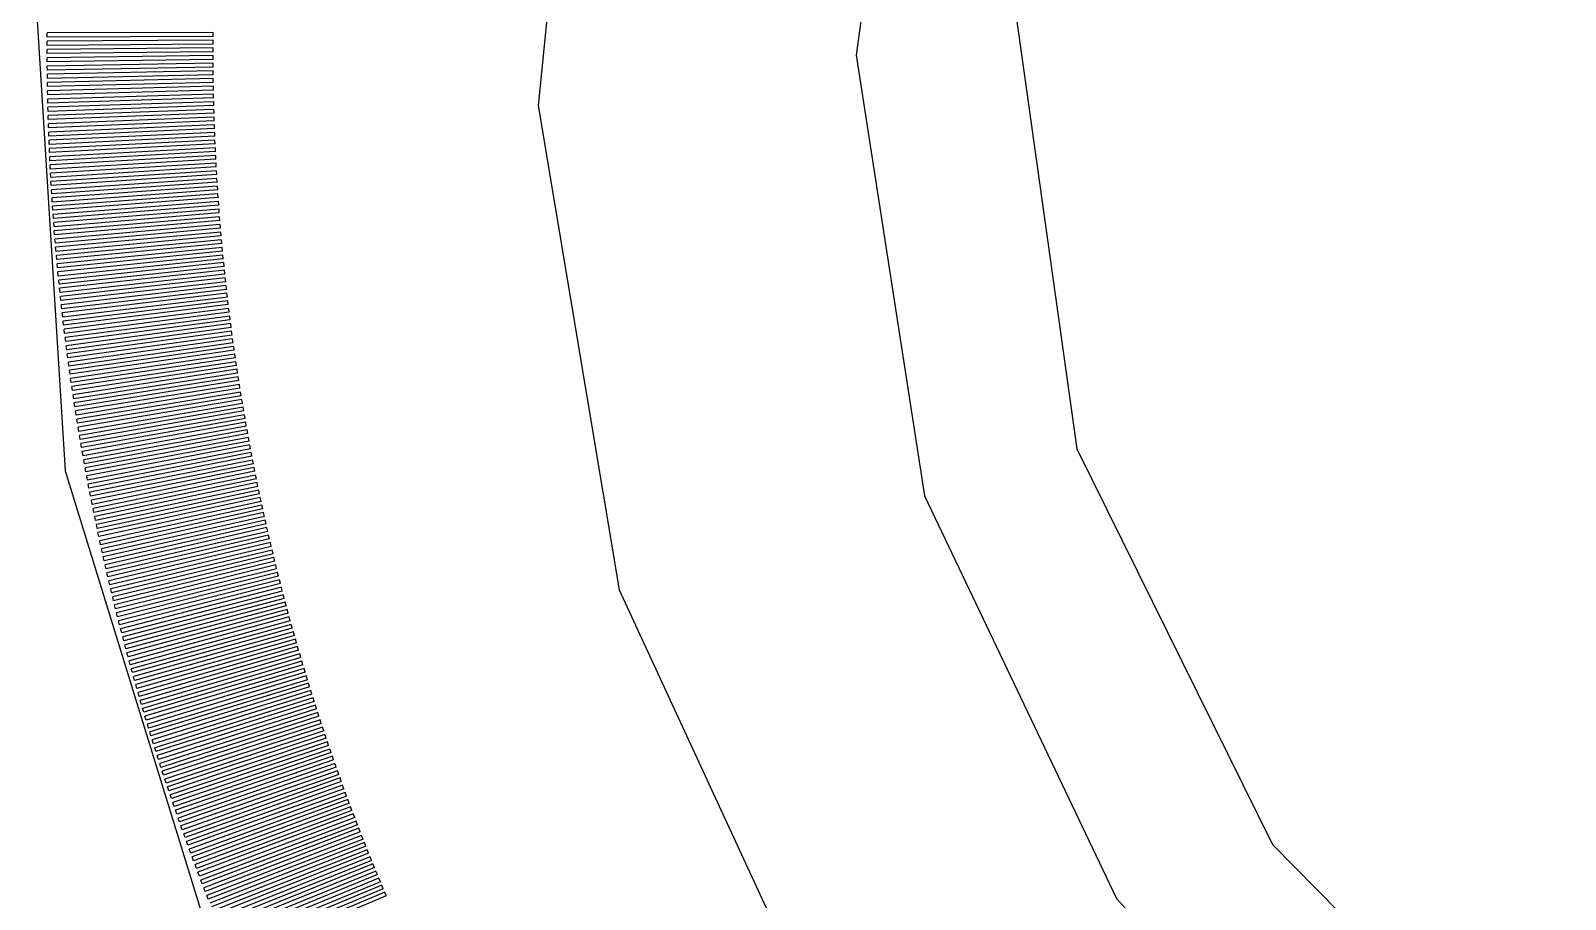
# Model space of a CAD drawing. Header units: millimetres. Extents: x -37.9 to 37.9, y -37.3 to 37.1.
# Drawn here: x -37.89 to -13.86, y -13.67 to -0.07 of the extents above; entities that cross this region are included whole.
import ezdxf

# ---------------------------------------------------------------- set-up
doc = ezdxf.new("R2010")
doc.units = ezdxf.units.MM

msp = doc.modelspace()

# ---------------------------------------------------------------- linework, layer by layer
at = {"color": 7, "linetype": 'Continuous'}
for p, q in [((-37.632, -0.297), (-37.631, -0.232)), ((-35.034, -0.096), (-37.631, -0.103)), ((-37.631, -0.168), (-37.631, -0.103)), ((-35.035, -0.156), (-37.631, -0.168)), ((-35.035, -0.216), (-37.631, -0.232)), ((-35.035, -0.156), (-35.034, -0.096)), ((-35.035, -0.276), (-35.035, -0.216)), ((-35.035, -0.276), (-37.632, -0.297)), ((-35.035, -0.336), (-37.632, -0.361)), ((-37.632, -0.426), (-37.632, -0.361)), ((-35.035, -0.397), (-37.632, -0.426)), ((-35.035, -0.457), (-37.631, -0.491)), ((-35.035, -0.397), (-35.035, -0.336)), ((-35.035, -0.517), (-35.035, -0.457)), ((-37.631, -0.555), (-37.631, -0.491)), ((-35.035, -0.517), (-37.631, -0.555)), ((-35.034, -0.577), (-37.631, -0.62)), ((-37.63, -0.685), (-37.631, -0.62)), ((-35.034, -0.637), (-37.63, -0.685)), ((-35.033, -0.698), (-37.63, -0.749)), ((-35.034, -0.637), (-35.034, -0.577)), ((-35.033, -0.758), (-35.033, -0.698)), ((-37.629, -0.814), (-37.63, -0.749)), ((-35.033, -0.758), (-37.629, -0.814)), ((-35.032, -0.818), (-37.628, -0.878)), ((-37.627, -0.943), (-37.628, -0.878)), ((-35.031, -0.878), (-37.627, -0.943)), ((-35.03, -0.938), (-37.626, -1.008)), ((-35.031, -0.878), (-35.032, -0.818)), ((-35.029, -0.998), (-35.03, -0.938)), ((-37.625, -1.072), (-37.626, -1.008)), ((-35.029, -0.998), (-37.625, -1.072)), ((-35.028, -1.059), (-37.623, -1.137)), ((-37.622, -1.202), (-37.623, -1.137)), ((-35.026, -1.119), (-37.622, -1.202)), ((-35.025, -1.179), (-37.62, -1.266)), ((-35.026, -1.119), (-35.028, -1.059)), ((-35.023, -1.239), (-35.025, -1.179)), ((-37.619, -1.331), (-37.62, -1.266)), ((-35.023, -1.239), (-37.619, -1.331)), ((-35.022, -1.299), (-37.617, -1.395)), ((-37.615, -1.46), (-37.617, -1.395)), ((-35.02, -1.359), (-37.615, -1.46)), ((-35.018, -1.419), (-37.613, -1.525)), ((-35.02, -1.359), (-35.022, -1.299)), ((-35.016, -1.479), (-35.018, -1.419)), ((-37.611, -1.589), (-37.613, -1.525)), ((-35.016, -1.479), (-37.611, -1.589)), ((-35.014, -1.54), (-37.609, -1.654)), ((-37.606, -1.718), (-37.609, -1.654)), ((-35.012, -1.6), (-37.606, -1.718)), ((-35.009, -1.66), (-37.604, -1.783)), ((-35.012, -1.6), (-35.014, -1.54)), ((-35.007, -1.72), (-35.009, -1.66)), ((-37.601, -1.847), (-37.604, -1.783)), ((-35.007, -1.72), (-37.601, -1.847)), ((-35.005, -1.78), (-37.599, -1.912)), ((-37.596, -1.977), (-37.599, -1.912)), ((-35.002, -1.84), (-37.596, -1.977)), ((-34.999, -1.9), (-37.593, -2.041)), ((-35.002, -1.84), (-35.005, -1.78)), ((-34.996, -1.96), (-34.999, -1.9)), ((-37.59, -2.106), (-37.593, -2.041)), ((-34.996, -1.96), (-37.59, -2.106)), ((-34.993, -2.02), (-37.587, -2.17)), ((-34.99, -2.081), (-37.584, -2.235)), ((-34.987, -2.141), (-37.58, -2.299)), ((-34.99, -2.081), (-34.993, -2.02)), ((-34.984, -2.201), (-34.987, -2.141)), ((-37.584, -2.235), (-37.587, -2.17)), ((-37.577, -2.364), (-37.58, -2.299)), ((-34.984, -2.201), (-37.577, -2.364)), ((-34.981, -2.261), (-37.573, -2.428)), ((-34.977, -2.321), (-37.569, -2.493)), ((-34.974, -2.381), (-37.565, -2.557)), ((-34.977, -2.321), (-34.981, -2.261)), ((-34.97, -2.441), (-34.974, -2.381)), ((-37.569, -2.493), (-37.573, -2.428)), ((-37.562, -2.622), (-37.565, -2.557)), ((-34.97, -2.441), (-37.562, -2.622)), ((-34.966, -2.501), (-37.557, -2.686)), ((-34.962, -2.561), (-37.553, -2.751)), ((-34.958, -2.621), (-37.549, -2.815)), ((-34.962, -2.561), (-34.966, -2.501)), ((-34.954, -2.681), (-34.958, -2.621)), ((-37.553, -2.751), (-37.557, -2.686)), ((-37.545, -2.88), (-37.549, -2.815)), ((-34.954, -2.681), (-37.545, -2.88)), ((-34.95, -2.741), (-37.54, -2.944)), ((-34.946, -2.801), (-37.535, -3.008)), ((-34.941, -2.861), (-37.531, -3.073)), ((-34.946, -2.801), (-34.95, -2.741)), ((-34.937, -2.921), (-34.941, -2.861)), ((-37.535, -3.008), (-37.54, -2.944)), ((-37.526, -3.137), (-37.531, -3.073)), ((-34.937, -2.921), (-37.526, -3.137)), ((-34.932, -2.981), (-37.521, -3.202)), ((-34.927, -3.041), (-37.516, -3.266)), ((-34.922, -3.101), (-37.511, -3.33)), ((-34.927, -3.041), (-34.932, -2.981)), ((-34.917, -3.161), (-34.922, -3.101)), ((-37.516, -3.266), (-37.521, -3.202)), ((-37.505, -3.395), (-37.511, -3.33)), ((-34.917, -3.161), (-37.505, -3.395)), ((-34.912, -3.221), (-37.5, -3.459)), ((-34.907, -3.28), (-37.494, -3.524)), ((-34.902, -3.34), (-37.489, -3.588)), ((-34.907, -3.28), (-34.912, -3.221)), ((-34.897, -3.4), (-34.902, -3.34)), ((-37.494, -3.524), (-37.5, -3.459)), ((-37.483, -3.652), (-37.489, -3.588)), ((-34.897, -3.4), (-37.483, -3.652)), ((-34.891, -3.46), (-37.477, -3.717)), ((-34.885, -3.52), (-37.471, -3.781)), ((-34.88, -3.58), (-37.465, -3.845)), ((-34.885, -3.52), (-34.891, -3.46)), ((-34.874, -3.64), (-34.88, -3.58)), ((-37.471, -3.781), (-37.477, -3.717)), ((-37.459, -3.909), (-37.465, -3.845)), ((-34.874, -3.64), (-37.459, -3.909)), ((-34.868, -3.7), (-37.452, -3.974)), ((-34.862, -3.759), (-37.446, -4.038)), ((-34.856, -3.819), (-37.439, -4.102)), ((-34.862, -3.759), (-34.868, -3.7)), ((-34.85, -3.879), (-34.856, -3.819)), ((-37.446, -4.038), (-37.452, -3.974)), ((-34.85, -3.879), (-37.432, -4.166)), ((-34.843, -3.939), (-37.426, -4.231)), ((-34.837, -3.999), (-37.419, -4.295)), ((-34.83, -4.058), (-37.412, -4.359)), ((-34.837, -3.999), (-34.843, -3.939)), ((-34.824, -4.118), (-34.83, -4.058)), ((-37.432, -4.166), (-37.439, -4.102)), ((-37.419, -4.295), (-37.426, -4.231)), ((-34.824, -4.118), (-37.405, -4.423)), ((-34.817, -4.178), (-37.397, -4.487)), ((-34.81, -4.238), (-37.39, -4.552)), ((-34.803, -4.297), (-37.382, -4.616)), ((-34.81, -4.238), (-34.817, -4.178)), ((-34.796, -4.357), (-34.803, -4.297)), ((-37.405, -4.423), (-37.412, -4.359)), ((-37.39, -4.552), (-37.397, -4.487)), ((-34.796, -4.357), (-37.375, -4.68)), ((-34.789, -4.417), (-37.367, -4.744)), ((-34.782, -4.476), (-37.359, -4.808)), ((-34.774, -4.536), (-37.351, -4.872)), ((-34.782, -4.476), (-34.789, -4.417)), ((-34.767, -4.596), (-34.774, -4.536)), ((-37.375, -4.68), (-37.382, -4.616)), ((-37.359, -4.808), (-37.367, -4.744)), ((-34.767, -4.596), (-37.343, -4.936)), ((-34.759, -4.655), (-37.335, -5)), ((-34.751, -4.715), (-37.327, -5.064)), ((-34.744, -4.775), (-37.318, -5.128)), ((-34.751, -4.715), (-34.759, -4.655)), ((-34.736, -4.834), (-34.744, -4.775)), ((-37.343, -4.936), (-37.351, -4.872)), ((-37.327, -5.064), (-37.335, -5)), ((-34.736, -4.834), (-37.31, -5.192)), ((-34.728, -4.894), (-37.301, -5.256)), ((-34.719, -4.953), (-37.292, -5.32)), ((-34.711, -5.013), (-37.284, -5.384)), ((-34.719, -4.953), (-34.728, -4.894)), ((-34.703, -5.072), (-34.711, -5.013)), ((-37.31, -5.192), (-37.318, -5.128)), ((-37.292, -5.32), (-37.301, -5.256)), ((-34.703, -5.072), (-37.275, -5.448)), ((-34.694, -5.132), (-37.266, -5.512)), ((-34.686, -5.191), (-37.256, -5.576)), ((-34.677, -5.251), (-37.247, -5.64)), ((-34.686, -5.191), (-34.694, -5.132)), ((-34.668, -5.31), (-34.677, -5.251)), ((-37.275, -5.448), (-37.284, -5.384)), ((-37.256, -5.576), (-37.266, -5.512)), ((-34.668, -5.31), (-37.238, -5.704)), ((-34.659, -5.37), (-37.228, -5.768)), ((-34.65, -5.429), (-37.218, -5.832)), ((-34.641, -5.489), (-37.209, -5.895)), ((-34.65, -5.429), (-34.659, -5.37)), ((-34.632, -5.548), (-34.641, -5.489)), ((-37.238, -5.704), (-37.247, -5.64)), ((-37.218, -5.832), (-37.228, -5.768)), ((-34.632, -5.548), (-37.199, -5.959)), ((-34.623, -5.607), (-37.189, -6.023)), ((-34.614, -5.667), (-37.179, -6.087)), ((-34.604, -5.726), (-37.169, -6.151)), ((-34.614, -5.667), (-34.623, -5.607)), ((-34.594, -5.786), (-34.604, -5.726)), ((-37.199, -5.959), (-37.209, -5.895)), ((-34.594, -5.786), (-37.158, -6.214)), ((-34.585, -5.845), (-37.148, -6.278)), ((-34.575, -5.904), (-37.137, -6.342)), ((-34.565, -5.963), (-37.127, -6.405)), ((-34.575, -5.904), (-34.585, -5.845)), ((-34.555, -6.023), (-34.565, -5.963)), ((-37.179, -6.087), (-37.189, -6.023)), ((-37.158, -6.214), (-37.169, -6.151)), ((-34.555, -6.023), (-37.116, -6.469)), ((-34.545, -6.082), (-37.105, -6.533)), ((-34.534, -6.141), (-37.094, -6.596)), ((-34.524, -6.2), (-37.083, -6.66)), ((-34.534, -6.141), (-34.545, -6.082)), ((-34.514, -6.26), (-34.524, -6.2)), ((-37.137, -6.342), (-37.148, -6.278)), ((-37.116, -6.469), (-37.127, -6.405)), ((-34.514, -6.26), (-37.071, -6.724)), ((-34.503, -6.319), (-37.06, -6.787)), ((-34.492, -6.378), (-37.049, -6.851)), ((-34.482, -6.437), (-37.037, -6.914)), ((-34.492, -6.378), (-34.503, -6.319)), ((-34.471, -6.496), (-34.482, -6.437)), ((-37.094, -6.596), (-37.105, -6.533)), ((-37.071, -6.724), (-37.083, -6.66)), ((-34.471, -6.496), (-37.025, -6.978)), ((-34.46, -6.555), (-37.014, -7.041)), ((-34.449, -6.614), (-37.002, -7.105)), ((-34.437, -6.673), (-36.99, -7.168)), ((-34.449, -6.614), (-34.46, -6.555)), ((-34.426, -6.732), (-34.437, -6.673)), ((-37.049, -6.851), (-37.06, -6.787)), ((-37.025, -6.978), (-37.037, -6.914)), ((-34.426, -6.732), (-36.978, -7.231)), ((-34.415, -6.791), (-36.965, -7.295)), ((-34.403, -6.85), (-36.953, -7.358)), ((-34.392, -6.909), (-36.94, -7.421)), ((-34.38, -6.968), (-36.928, -7.485)), ((-34.403, -6.85), (-34.415, -6.791)), ((-34.38, -6.968), (-34.392, -6.909)), ((-37.002, -7.105), (-37.014, -7.041)), ((-36.978, -7.231), (-36.99, -7.168)), ((-34.368, -7.027), (-36.915, -7.548)), ((-34.356, -7.086), (-36.902, -7.611)), ((-34.344, -7.145), (-36.889, -7.675)), ((-34.332, -7.204), (-36.876, -7.738)), ((-34.356, -7.086), (-34.368, -7.027)), ((-34.332, -7.204), (-34.344, -7.145)), ((-36.953, -7.358), (-36.965, -7.295)), ((-36.928, -7.485), (-36.94, -7.421)), ((-34.32, -7.263), (-36.863, -7.801)), ((-34.307, -7.322), (-36.85, -7.864)), ((-34.295, -7.38), (-36.837, -7.927)), ((-34.282, -7.439), (-36.823, -7.991)), ((-34.307, -7.322), (-34.32, -7.263)), ((-34.282, -7.439), (-34.295, -7.38)), ((-36.902, -7.611), (-36.915, -7.548)), ((-36.876, -7.738), (-36.889, -7.675)), ((-34.27, -7.498), (-36.81, -8.054)), ((-34.257, -7.557), (-36.796, -8.117)), ((-34.244, -7.615), (-36.782, -8.18)), ((-34.231, -7.674), (-36.768, -8.243)), ((-34.257, -7.557), (-34.27, -7.498)), ((-34.231, -7.674), (-34.244, -7.615)), ((-36.85, -7.864), (-36.863, -7.801)), ((-36.823, -7.991), (-36.837, -7.927)), ((-34.218, -7.733), (-36.754, -8.306)), ((-34.205, -7.791), (-36.74, -8.369)), ((-34.192, -7.85), (-36.726, -8.432)), ((-34.178, -7.909), (-36.711, -8.495)), ((-34.205, -7.791), (-34.218, -7.733)), ((-34.178, -7.909), (-34.192, -7.85)), ((-36.796, -8.117), (-36.81, -8.054)), ((-34.165, -7.967), (-36.697, -8.558)), ((-34.151, -8.026), (-36.682, -8.62)), ((-34.137, -8.084), (-36.667, -8.683)), ((-34.124, -8.143), (-36.653, -8.746)), ((-34.151, -8.026), (-34.165, -7.967)), ((-34.124, -8.143), (-34.137, -8.084)), ((-36.768, -8.243), (-36.782, -8.18)), ((-36.74, -8.369), (-36.754, -8.306)), ((-34.11, -8.201), (-36.638, -8.809)), ((-34.096, -8.26), (-36.623, -8.872)), ((-34.082, -8.318), (-36.607, -8.934)), ((-34.067, -8.376), (-36.592, -8.997)), ((-34.096, -8.26), (-34.11, -8.201)), ((-34.067, -8.376), (-34.082, -8.318)), ((-36.711, -8.495), (-36.726, -8.432)), ((-36.682, -8.62), (-36.697, -8.558)), ((-34.053, -8.435), (-36.577, -9.06)), ((-34.039, -8.493), (-36.561, -9.123)), ((-34.024, -8.551), (-36.546, -9.185)), ((-34.009, -8.61), (-36.53, -9.248)), ((-34.039, -8.493), (-34.053, -8.435)), ((-34.009, -8.61), (-34.024, -8.551)), ((-36.653, -8.746), (-36.667, -8.683)), ((-36.623, -8.872), (-36.638, -8.809)), ((-33.995, -8.668), (-36.514, -9.31)), ((-33.98, -8.726), (-36.498, -9.373)), ((-33.965, -8.784), (-36.482, -9.435)), ((-33.95, -8.843), (-36.466, -9.498)), ((-33.98, -8.726), (-33.995, -8.668)), ((-33.95, -8.843), (-33.965, -8.784)), ((-36.592, -8.997), (-36.607, -8.934)), ((-36.561, -9.123), (-36.577, -9.06)), ((-33.935, -8.901), (-36.45, -9.56)), ((-33.919, -8.959), (-36.433, -9.623)), ((-33.904, -9.017), (-36.417, -9.685)), ((-33.889, -9.075), (-36.4, -9.748)), ((-33.873, -9.133), (-36.383, -9.81)), ((-33.919, -8.959), (-33.935, -8.901)), ((-33.889, -9.075), (-33.904, -9.017)), ((-33.857, -9.191), (-33.873, -9.133)), ((-36.53, -9.248), (-36.546, -9.185)), ((-36.498, -9.373), (-36.514, -9.31)), ((-33.857, -9.191), (-36.367, -9.872)), ((-33.842, -9.249), (-36.35, -9.935)), ((-33.826, -9.307), (-36.333, -9.997)), ((-33.81, -9.365), (-36.315, -10.059)), ((-33.826, -9.307), (-33.842, -9.249)), ((-33.794, -9.423), (-33.81, -9.365)), ((-36.466, -9.498), (-36.482, -9.435)), ((-36.433, -9.623), (-36.45, -9.56)), ((-33.794, -9.423), (-36.298, -10.121)), ((-33.777, -9.481), (-36.281, -10.183)), ((-33.761, -9.539), (-36.263, -10.246)), ((-33.745, -9.596), (-36.246, -10.308)), ((-33.761, -9.539), (-33.777, -9.481)), ((-33.728, -9.654), (-33.745, -9.596)), ((-36.4, -9.748), (-36.417, -9.685)), ((-36.367, -9.872), (-36.383, -9.81)), ((-33.728, -9.654), (-36.228, -10.37)), ((-33.712, -9.712), (-36.21, -10.432)), ((-33.695, -9.77), (-36.192, -10.494)), ((-33.678, -9.827), (-36.174, -10.556)), ((-33.695, -9.77), (-33.712, -9.712)), ((-33.661, -9.885), (-33.678, -9.827)), ((-36.333, -9.997), (-36.35, -9.935)), ((-36.298, -10.121), (-36.315, -10.059)), ((-33.661, -9.885), (-36.156, -10.618)), ((-33.644, -9.943), (-36.138, -10.68)), ((-33.627, -10), (-36.119, -10.741)), ((-33.61, -10.058), (-36.101, -10.803)), ((-33.627, -10), (-33.644, -9.943)), ((-33.593, -10.115), (-33.61, -10.058)), ((-36.263, -10.246), (-36.281, -10.183)), ((-36.228, -10.37), (-36.246, -10.308)), ((-33.593, -10.115), (-36.082, -10.865)), ((-33.575, -10.173), (-36.064, -10.927)), ((-33.558, -10.231), (-36.045, -10.989)), ((-33.54, -10.288), (-36.026, -11.05)), ((-33.558, -10.231), (-33.575, -10.173)), ((-33.522, -10.345), (-33.54, -10.288)), ((-36.192, -10.494), (-36.21, -10.432)), ((-36.156, -10.618), (-36.174, -10.556)), ((-33.522, -10.345), (-36.007, -11.112)), ((-33.505, -10.403), (-35.988, -11.174)), ((-33.487, -10.46), (-35.968, -11.235)), ((-33.469, -10.517), (-35.949, -11.297)), ((-33.45, -10.575), (-35.929, -11.358)), ((-33.487, -10.46), (-33.505, -10.403)), ((-33.45, -10.575), (-33.469, -10.517)), ((-36.119, -10.741), (-36.138, -10.68)), ((-36.082, -10.865), (-36.101, -10.803)), ((-33.432, -10.632), (-35.91, -11.42)), ((-33.414, -10.689), (-35.89, -11.481)), ((-33.395, -10.746), (-35.87, -11.543)), ((-33.377, -10.804), (-35.851, -11.604)), ((-33.414, -10.689), (-33.432, -10.632)), ((-33.377, -10.804), (-33.395, -10.746)), ((-36.045, -10.989), (-36.064, -10.927)), ((-36.007, -11.112), (-36.026, -11.05)), ((-33.358, -10.861), (-35.83, -11.666)), ((-33.34, -10.918), (-35.81, -11.727)), ((-33.321, -10.975), (-35.79, -11.788)), ((-33.302, -11.032), (-35.77, -11.85)), ((-33.34, -10.918), (-33.358, -10.861)), ((-33.302, -11.032), (-33.321, -10.975)), ((-35.968, -11.235), (-35.988, -11.174)), ((-33.283, -11.089), (-35.749, -11.911)), ((-33.264, -11.146), (-35.729, -11.972)), ((-33.244, -11.203), (-35.708, -12.033)), ((-33.225, -11.26), (-35.687, -12.094)), ((-33.264, -11.146), (-33.283, -11.089)), ((-33.225, -11.26), (-33.244, -11.203)), ((-35.929, -11.358), (-35.949, -11.297)), ((-35.89, -11.481), (-35.91, -11.42)), ((-33.206, -11.317), (-35.666, -12.155)), ((-33.186, -11.373), (-35.645, -12.216)), ((-33.166, -11.43), (-35.624, -12.277)), ((-33.147, -11.487), (-35.603, -12.338)), ((-33.186, -11.373), (-33.206, -11.317)), ((-33.147, -11.487), (-33.166, -11.43)), ((-35.851, -11.604), (-35.87, -11.543)), ((-35.81, -11.727), (-35.83, -11.666)), ((-33.127, -11.544), (-35.582, -12.399)), ((-33.107, -11.6), (-35.56, -12.46)), ((-33.087, -11.657), (-35.539, -12.521)), ((-33.067, -11.714), (-35.517, -12.582)), ((-33.046, -11.77), (-35.495, -12.643)), ((-33.107, -11.6), (-33.127, -11.544)), ((-33.067, -11.714), (-33.087, -11.657)), ((-33.026, -11.827), (-33.046, -11.77)), ((-35.77, -11.85), (-35.79, -11.788)), ((-35.729, -11.972), (-35.749, -11.911)), ((-33.026, -11.827), (-35.473, -12.703)), ((-33.005, -11.883), (-35.451, -12.764)), ((-32.985, -11.94), (-35.429, -12.825)), ((-32.964, -11.996), (-35.407, -12.885)), ((-32.985, -11.94), (-33.005, -11.883)), ((-32.943, -12.053), (-32.964, -11.996)), ((-35.687, -12.094), (-35.708, -12.033)), ((-35.645, -12.216), (-35.666, -12.155)), ((-32.943, -12.053), (-35.385, -12.946)), ((-32.923, -12.109), (-35.362, -13.006)), ((-32.902, -12.165), (-35.34, -13.067)), ((-32.881, -12.222), (-35.317, -13.127)), ((-32.902, -12.165), (-32.923, -12.109)), ((-32.859, -12.278), (-32.881, -12.222)), ((-35.603, -12.338), (-35.624, -12.277)), ((-35.56, -12.46), (-35.582, -12.399)), ((-32.859, -12.278), (-35.295, -13.188)), ((-32.838, -12.334), (-35.272, -13.248)), ((-32.817, -12.39), (-35.249, -13.309)), ((-32.795, -12.446), (-35.226, -13.369)), ((-32.817, -12.39), (-32.838, -12.334)), ((-32.774, -12.503), (-32.795, -12.446)), ((-35.517, -12.582), (-35.539, -12.521)), ((-35.473, -12.703), (-35.495, -12.643)), ((-32.774, -12.503), (-35.203, -13.429)), ((-32.752, -12.559), (-35.179, -13.489)), ((-32.73, -12.615), (-35.156, -13.55)), ((-32.708, -12.671), (-35.132, -13.61)), ((-32.686, -12.727), (-35.109, -13.67)), ((-32.73, -12.615), (-32.752, -12.559)), ((-32.686, -12.727), (-32.708, -12.671)), ((-35.429, -12.825), (-35.451, -12.764)), ((-35.385, -12.946), (-35.407, -12.885)), ((-32.664, -12.783), (-35.085, -13.73)), ((-32.642, -12.838), (-35.061, -13.79)), ((-32.62, -12.894), (-35.037, -13.85)), ((-32.598, -12.95), (-35.013, -13.91)), ((-32.642, -12.838), (-32.664, -12.783)), ((-32.598, -12.95), (-32.62, -12.894)), ((-35.34, -13.067), (-35.362, -13.006)), ((-35.295, -13.188), (-35.317, -13.127)), ((-32.575, -13.006), (-34.989, -13.97)), ((-32.553, -13.062), (-34.965, -14.03)), ((-32.53, -13.117), (-34.941, -14.089)), ((-32.507, -13.173), (-34.916, -14.149)), ((-32.553, -13.062), (-32.575, -13.006)), ((-32.507, -13.173), (-32.53, -13.117)), ((-35.249, -13.309), (-35.272, -13.248)), ((-35.203, -13.429), (-35.226, -13.369)), ((-32.484, -13.228), (-34.892, -14.209)), ((-32.461, -13.284), (-34.867, -14.268)), ((-32.438, -13.34), (-34.842, -14.328)), ((-32.415, -13.395), (-34.818, -14.388)), ((-32.392, -13.45), (-34.793, -14.447)), ((-32.461, -13.284), (-32.484, -13.228)), ((-32.415, -13.395), (-32.438, -13.34)), ((-32.369, -13.506), (-32.392, -13.45)), ((-35.156, -13.55), (-35.179, -13.489)), ((-35.109, -13.67), (-35.132, -13.61)), ((-32.369, -13.506), (-34.767, -14.507)), ((-32.345, -13.561), (-34.742, -14.566)), ((-32.322, -13.616), (-34.717, -14.626)), ((-32.322, -13.616), (-32.345, -13.561))]:
    msp.add_line(p, q, dxfattribs=at)
at = {"color": 7, "linetype": 'Continuous', "flags": 128}
for points in [[(4.286, 37.149), (-4.525, 37.037), (-13.092, 34.928), (-20.954, 30.936), (-27.685, 25.276), (-32.924, 18.254), (-36.389, 10.247), (-37.891, 1.688), (-37.351, -6.962), (-34.797, -15.236), (-30.367, -22.69), (-24.3, -28.92), (-16.923, -33.591), (-8.634, -36.451), (0.121, -37.346)], [(6.816, 28.777), (-0.967, 29.46), (-8.684, 28.135), (-15.809, 24.893), (-21.857, 19.955), (-26.415, 13.657), (-29.174, 6.428), (-29.944, -1.239), (-28.673, -8.822), (-25.449, -15.803), (-20.49, -21.708), (-14.135, -26.133), (-6.816, -28.777), (0.967, -29.46)], [(23.894, 7.352), (20.888, 13.659), (16.189, 18.861), (10.179, 22.534), (3.344, 24.381), (-3.762, 24.254), (-10.563, 22.161), (-16.508, 18.273), (-21.116, 12.905), (-24.013, 6.491), (-24.965, -0.448), (-23.894, -7.352), (-20.888, -13.659), (-16.189, -18.861), (-10.179, -22.534), (-3.344, -24.381), (3.762, -24.254), (10.563, -22.161), (16.508, -18.273), (21.116, -12.905), (24.013, -6.491), (24.965, 0.448), (23.894, 7.352)], [(21.505, 6.616), (18.44, 12.813), (13.57, 17.756), (7.371, 20.961), (0.451, 22.113), (-6.513, 21.101), (-12.839, 18.024), (-17.909, 13.182), (-21.226, 7.05), (-22.465, 0.228), (-21.505, -6.616), (-18.44, -12.813), (-13.57, -17.756), (-7.371, -20.961), (-0.451, -22.113), (6.513, -21.101), (12.839, -18.024), (17.909, -13.182), (21.226, -7.05), (22.465, -0.228), (21.505, 6.616)]]:
    msp.add_lwpolyline(points, dxfattribs=at)

doc.saveas('drawing.dxf')
